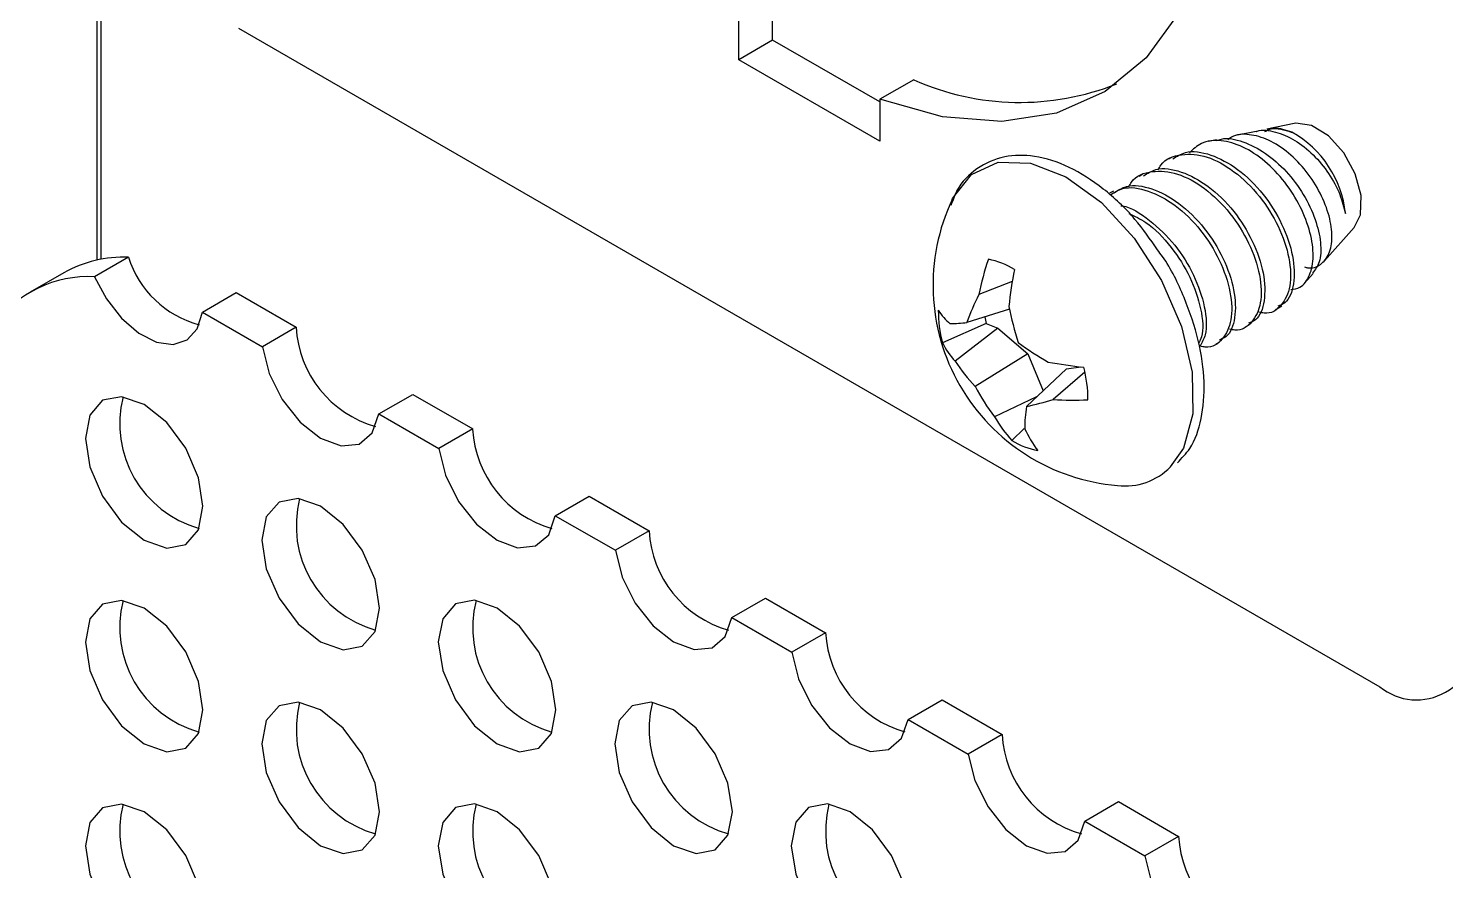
# Model space of a CAD drawing. Extents: x 0 to 11.8, y -8.7 to 0.
# Drawn here: x 0.984 to 2.049, y -5.344 to -4.711 of the extents above; entities that cross this region are included whole.
import ezdxf

# ---------------------------------------------------------------- set-up
doc = ezdxf.new("R2010")
doc.units = 0
doc.header["$LTSCALE"] = 0.5
doc.header["$MEASUREMENT"] = 0
for name, color, linetype in [('Brackets', 181, 'CONTINUOUS'), ('End Cap', 92, 'CONTINUOUS'), ('Hardware', 242, 'CONTINUOUS')]:
    doc.layers.add(name, color=color, linetype=linetype)

msp = doc.modelspace()

# ---------------------------------------------------------------- linework, layer by layer
at = {"layer": 'Brackets', "transparency": 16777216}
for p, q in [((1.0592, -4.8832), (1.0338, -4.8979)), ((1.0108, -4.8949), (0.9854, -4.9096)), ((1.1148, -4.9245), (1.1402, -4.9099)), ((1.1402, -4.9099), (1.1853, -4.9359)), ((1.1148, -4.9245), (1.1599, -4.9506)), ((1.1853, -4.9359), (1.1599, -4.9506)), ((1.2474, -5.0011), (1.2728, -4.9864)), ((1.2728, -4.9864), (1.3179, -5.0124)), ((1.2474, -5.0011), (1.2925, -5.0271)), ((1.3179, -5.0124), (1.2925, -5.0271)), ((1.3799, -5.0776), (1.4053, -5.0629)), ((1.4053, -5.0629), (1.4505, -5.089)), ((1.3799, -5.0776), (1.4251, -5.1036)), ((1.4505, -5.089), (1.4251, -5.1036)), ((1.5125, -5.1541), (1.5379, -5.1395)), ((1.5379, -5.1395), (1.583, -5.1655)), ((1.5125, -5.1541), (1.5577, -5.1802)), ((1.583, -5.1655), (1.5577, -5.1802)), ((1.6451, -5.2307), (1.6705, -5.216)), ((1.6705, -5.216), (1.7156, -5.2421)), ((1.6451, -5.2307), (1.6902, -5.2567)), ((1.7156, -5.2421), (1.6902, -5.2567)), ((1.7777, -5.3072), (1.8031, -5.2925)), ((1.8031, -5.2925), (1.8482, -5.3186)), ((1.7777, -5.3072), (1.8228, -5.3333)), ((1.8482, -5.3186), (1.8228, -5.3333))]:
    msp.add_line(p, q, dxfattribs=at)
at = {"layer": 'Brackets', "transparency": 16777216, "flags": 128}
for points in [[(1.0338, -4.8979), (1.0427, -4.9146), (1.0541, -4.9292), (1.067, -4.9404), (1.0804, -4.9471), (1.0928, -4.9489), (1.1033, -4.9454), (1.1109, -4.937), (1.1148, -4.9245)], [(1.1599, -4.9506), (1.1649, -4.9706), (1.1747, -4.9903), (1.1882, -5.0073), (1.2036, -5.0194), (1.2191, -5.0251), (1.2325, -5.0237), (1.2424, -5.0153), (1.2474, -5.0011)], [(1.0711, -4.9939), (1.0541, -4.9881), (1.0398, -4.9908), (1.0302, -5.0019), (1.0269, -5.0195), (1.0302, -5.0409), (1.0398, -5.063), (1.0541, -5.0824), (1.0711, -5.096), (1.088, -5.1019), (1.1023, -5.0991), (1.1119, -5.0881), (1.1152, -5.0705), (1.1119, -5.049), (1.1023, -5.0269), (1.088, -5.0076), (1.0711, -4.9939)], [(1.2925, -5.0271), (1.2975, -5.0471), (1.3073, -5.0669), (1.3208, -5.0839), (1.3362, -5.096), (1.3516, -5.1017), (1.3651, -5.1002), (1.375, -5.0919), (1.3799, -5.0776)], [(1.2036, -5.0705), (1.1867, -5.0646), (1.1724, -5.0674), (1.1628, -5.0784), (1.1594, -5.096), (1.1628, -5.1175), (1.1724, -5.1396), (1.1867, -5.1589), (1.2036, -5.1725), (1.2205, -5.1784), (1.2349, -5.1756), (1.2445, -5.1646), (1.2478, -5.147), (1.2445, -5.1256), (1.2349, -5.1035), (1.2205, -5.0841), (1.2036, -5.0705)], [(1.4251, -5.1036), (1.4301, -5.1237), (1.4399, -5.1434), (1.4534, -5.1604), (1.4688, -5.1725), (1.4842, -5.1782), (1.4977, -5.1768), (1.5075, -5.1684), (1.5125, -5.1541)], [(1.0711, -5.147), (1.0541, -5.1412), (1.0398, -5.144), (1.0302, -5.155), (1.0269, -5.1726), (1.0302, -5.194), (1.0398, -5.2161), (1.0541, -5.2355), (1.0711, -5.2491), (1.088, -5.255), (1.1023, -5.2522), (1.1119, -5.2412), (1.1152, -5.2236), (1.1119, -5.2021), (1.1023, -5.18), (1.088, -5.1607), (1.0711, -5.147)], [(1.3362, -5.147), (1.3193, -5.1411), (1.305, -5.1439), (1.2954, -5.155), (1.292, -5.1725), (1.2954, -5.194), (1.305, -5.2161), (1.3193, -5.2354), (1.3362, -5.2491), (1.3531, -5.255), (1.3675, -5.2522), (1.377, -5.2412), (1.3804, -5.2236), (1.377, -5.2021), (1.3675, -5.18), (1.3531, -5.1607), (1.3362, -5.147)], [(1.5577, -5.1802), (1.5626, -5.2002), (1.5725, -5.22), (1.586, -5.237), (1.6014, -5.2491), (1.6168, -5.2548), (1.6303, -5.2533), (1.6401, -5.2449), (1.6451, -5.2307)], [(1.2036, -5.2236), (1.1867, -5.2177), (1.1724, -5.2205), (1.1628, -5.2315), (1.1594, -5.2491), (1.1628, -5.2706), (1.1724, -5.2927), (1.1867, -5.312), (1.2036, -5.3256), (1.2205, -5.3315), (1.2349, -5.3287), (1.2445, -5.3177), (1.2478, -5.3001), (1.2445, -5.2787), (1.2349, -5.2566), (1.2205, -5.2372), (1.2036, -5.2236)], [(1.4688, -5.2236), (1.4519, -5.2177), (1.4376, -5.2205), (1.428, -5.2315), (1.4246, -5.2491), (1.428, -5.2705), (1.4376, -5.2926), (1.4519, -5.312), (1.4688, -5.3256), (1.4857, -5.3315), (1.5001, -5.3287), (1.5096, -5.3177), (1.513, -5.3001), (1.5096, -5.2786), (1.5001, -5.2565), (1.4857, -5.2372), (1.4688, -5.2236)], [(1.6902, -5.2567), (1.6952, -5.2767), (1.7051, -5.2965), (1.7185, -5.3135), (1.734, -5.3256), (1.7494, -5.3313), (1.7629, -5.3299), (1.7727, -5.3215), (1.7777, -5.3072)], [(1.0711, -5.3001), (1.0541, -5.2943), (1.0398, -5.2971), (1.0302, -5.3081), (1.0269, -5.3257), (1.0302, -5.3471), (1.0398, -5.3692), (1.0541, -5.3886), (1.0711, -5.4022), (1.088, -5.4081), (1.1023, -5.4053), (1.1119, -5.3943), (1.1152, -5.3767), (1.1119, -5.3552), (1.1023, -5.3331), (1.088, -5.3138), (1.0711, -5.3001)], [(1.3362, -5.3001), (1.3193, -5.2942), (1.305, -5.297), (1.2954, -5.3081), (1.292, -5.3256), (1.2954, -5.3471), (1.305, -5.3692), (1.3193, -5.3885), (1.3362, -5.4022), (1.3531, -5.4081), (1.3675, -5.4053), (1.377, -5.3943), (1.3804, -5.3767), (1.377, -5.3552), (1.3675, -5.3331), (1.3531, -5.3138), (1.3362, -5.3001)], [(1.6014, -5.3001), (1.5845, -5.2942), (1.5701, -5.297), (1.5606, -5.308), (1.5572, -5.3256), (1.5606, -5.3471), (1.5701, -5.3692), (1.5845, -5.3885), (1.6014, -5.4022), (1.6183, -5.408), (1.6326, -5.4053), (1.6422, -5.3942), (1.6456, -5.3766), (1.6422, -5.3552), (1.6326, -5.3331), (1.6183, -5.3137), (1.6014, -5.3001)], [(1.8228, -5.3333), (1.8278, -5.3533), (1.8377, -5.373), (1.8511, -5.39), (1.8665, -5.4021), (1.882, -5.4078), (1.8954, -5.4064), (1.9053, -5.398), (1.9103, -5.3837)]]:
    msp.add_lwpolyline(points, dxfattribs=at)
at = {"layer": 'Brackets', "transparency": 16777216}
for centre, radius, start, end in [((1.0557, -4.975), 0.0918, 87.7947, 119.3116), ((1.1321, -4.8601), 0.0765, 197.5856, 254.9744), ((1.0295, -4.9857), 0.0879, 87.1976, 144.1777), ((1.2674, -4.9314), 0.0823, 183.1178, 254.0875), ((1.1343, -5.0085), 0.0816, 165.6081, 254.3865), ((1.4, -5.008), 0.0823, 183.1178, 254.0875), ((1.2669, -5.085), 0.0816, 165.6081, 254.3865), ((1.5326, -5.0845), 0.0823, 183.1178, 254.0875), ((1.1343, -5.1616), 0.0816, 165.6081, 254.3865), ((1.3994, -5.1616), 0.0816, 165.6081, 254.3865), ((1.6652, -5.161), 0.0823, 183.1178, 254.0875), ((1.2669, -5.2381), 0.0816, 165.6081, 254.3865), ((1.532, -5.2381), 0.0816, 165.6081, 254.3865), ((1.7978, -5.2376), 0.0823, 183.1178, 254.0875), ((1.1343, -5.3147), 0.0816, 165.6081, 254.3865), ((1.3994, -5.3147), 0.0816, 165.6081, 254.3865), ((1.6646, -5.3146), 0.0816, 165.6081, 254.3865), ((1.9304, -5.3141), 0.0823, 183.1178, 254.0875)]:
    msp.add_arc(centre, radius, start, end, dxfattribs=at)
at = {"layer": 'End Cap', "transparency": 16777216}
for p, q in [((1.0355, -4.2772), (1.0355, -4.8854)), ((1.0384, -4.2791), (1.0384, -4.8848))]:
    msp.add_line(p, q, dxfattribs=at)
at = {"layer": 'Hardware', "transparency": 16777216}
for p, q in [((1.5432, -4.7201), (1.5432, -4.6887)), ((1.5177, -4.7348), (1.5177, -4.7034)), ((1.142, -4.7112), (1.9994, -5.2062)), ((1.5432, -4.7201), (1.5177, -4.7348)), ((1.6238, -4.7666), (1.5432, -4.7201)), ((1.6238, -4.796), (1.5177, -4.7348)), ((1.6492, -4.7499), (1.6238, -4.7646)), ((1.6238, -4.7646), (1.6238, -4.796)), ((1.9064, -4.7887), (1.8926, -4.7916)), ((1.935, -4.7827), (1.9146, -4.787)), ((1.8766, -4.795), (1.8706, -4.7962)), ((1.8434, -4.8081), (1.8406, -4.8097)), ((1.8213, -4.8209), (1.8185, -4.8225)), ((1.7992, -4.8336), (1.7964, -4.8352)), ((1.9579, -4.8859), (1.9802, -4.861)), ((1.9429, -4.9027), (1.9493, -4.8955)), ((1.7232, -4.9015), (1.6981, -4.9114)), ((1.7211, -4.9224), (1.6892, -4.9323)), ((1.9207, -4.9228), (1.9259, -4.9198)), ((1.7036, -4.9331), (1.6709, -4.9476)), ((1.7123, -4.9365), (1.6803, -4.9614)), ((1.7036, -4.9331), (1.7123, -4.9365)), ((1.7123, -4.9365), (1.7349, -4.9558)), ((1.8986, -4.9356), (1.9013, -4.934)), ((1.8765, -4.9484), (1.8792, -4.9468)), ((1.7349, -4.9558), (1.6954, -4.9804)), ((1.7349, -4.9558), (1.7464, -4.9838)), ((1.764, -4.9672), (1.7339, -4.9955)), ((1.7778, -4.9696), (1.7539, -4.9902)), ((1.764, -4.9672), (1.7748, -4.9657)), ((1.7415, -4.9883), (1.7099, -5.0032)), ((1.7323, -5.012), (1.7229, -5.021))]:
    msp.add_line(p, q, dxfattribs=at)
at = {"layer": 'Hardware', "transparency": 16777216, "flags": 128}
for points in [[(1.6133, -4.0528), (1.6608, -4.0922), (1.706, -4.1389), (1.7479, -4.1915), (1.7855, -4.2488), (1.8177, -4.3095), (1.8438, -4.3719), (1.8632, -4.4345), (1.8754, -4.4959), (1.88, -4.5545), (1.8771, -4.6088), (1.8665, -4.6575), (1.8487, -4.6994), (1.8239, -4.7334), (1.793, -4.7588), (1.7565, -4.7749), (1.7155, -4.7813), (1.6709, -4.7778), (1.6238, -4.7646)], [(1.9854, -4.8369), (1.981, -4.8206), (1.9724, -4.8049), (1.9608, -4.7921), (1.9482, -4.7843), (1.9363, -4.7825), (1.935, -4.7827)], [(1.6782, -4.8398), (1.6784, -4.8392), (1.6926, -4.821), (1.7127, -4.8118), (1.737, -4.8125), (1.7635, -4.8229), (1.7902, -4.8422), (1.8149, -4.8689), (1.8355, -4.9008), (1.8505, -4.9353), (1.8585, -4.9696), (1.8589, -5.0009), (1.8518, -5.0267), (1.842, -5.0409)], [(1.9802, -4.861), (1.985, -4.8513), (1.9854, -4.8369)]]:
    msp.add_lwpolyline(points, dxfattribs=at)
at = {"layer": 'Hardware', "transparency": 16777216}
for centre, radius, start, end in [((1.7291, -4.5705), 0.1964, 245.989, 291.7295), ((1.8946, -4.8586), 0.0794, 5.8913, 60.7742), ((1.8147, -4.9043), 0.151, 154.7008, 265.2938), ((1.8791, -4.9464), 0.1843, 160.4746, 169.0462), ((1.6944, -4.9417), 0.0579, 58.1508, 79.0536), ((1.9853, -4.9465), 0.2659, 168.2746, 174.3279), ((1.8338, -4.9815), 0.1527, 152.679, 161.2227), ((1.7046, -4.8994), 0.0439, 212.8046, 230.4782), ((1.7604, -4.9236), 0.0927, 179.7067, 194.9638), ((1.7845, -4.915), 0.0828, 189.1063, 192.6176), ((1.9366, -4.8788), 0.2198, 190.869, 198.1928), ((1.6717, -4.7782), 0.1551, 271.8309, 276.47), ((1.7201, -4.9241), 0.0545, 205.5267, 223.1686), ((1.8619, -4.7655), 0.2261, 233.5871, 240.4153), ((1.7839, -4.8946), 0.1232, 212.8092, 224.1035), ((1.8137, -4.6197), 0.3482, 259.5053, 263.9369), ((1.6874, -4.9899), 0.0927, 359.7067, 14.9638), ((1.831, -4.9101), 0.1527, 207.3799, 217.559), ((1.691, -4.7907), 0.2092, 281.8252, 287.4947), ((1.7681, -4.7832), 0.2075, 266.0792, 273.3077), ((1.7924, -4.9569), 0.0945, 209.3252, 222.7108), ((1.8299, -5.012), 0.0973, 170.2394, 180.0597), ((1.8125, -4.9755), 0.0879, 204.5598, 217.2306), ((1.7535, -4.9718), 0.0579, 238.1508, 259.0536), ((1.808, -5.0075), 0.0477, 263.2253, 315.514), ((2.027, -5.1723), 0.0437, 230.7967, 9.214)]:
    msp.add_arc(centre, radius, start, end, dxfattribs=at)
for points, knots in [([(1.9429, -4.8906), (1.9437, -4.8908), (1.9484, -4.8922), (1.9552, -4.8893), (1.9619, -4.8814), (1.9642, -4.8684), (1.962, -4.8525), (1.9552, -4.8351), (1.9446, -4.8183), (1.931, -4.8043), (1.9158, -4.7944), (1.9011, -4.7904), (1.8903, -4.7908), (1.8861, -4.7943), (1.8853, -4.7951)], [0, 0, 0, 0, 0.017622, 0.110996, 0.204465, 0.297796, 0.392924, 0.488341, 0.583652, 0.680489, 0.777851, 0.87514, 0.973684, 1, 1, 1, 1]), ([(1.9065, -4.7889), (1.9067, -4.7888), (1.9108, -4.7869), (1.921, -4.7886), (1.9355, -4.7946), (1.9497, -4.8058), (1.9614, -4.8201), (1.97, -4.836), (1.9724, -4.8458), (1.9736, -4.8505)], [0, 0, 0, 0, 0.011354, 0.180875, 0.350341, 0.515787, 0.68047, 0.845124, 1, 1, 1, 1]), ([(1.9131, -4.7888), (1.9141, -4.7883), (1.9189, -4.7855), (1.9266, -4.787), (1.9326, -4.7891), (1.9334, -4.7894)], [0, 0, 0, 0, 0.181051, 0.886445, 1, 1, 1, 1]), ([(1.9334, -4.7894), (1.9288, -4.7878), (1.9221, -4.7855), (1.9166, -4.7872), (1.9148, -4.7877)], [0, 0, 0, 0, 0.674984, 1, 1, 1, 1]), ([(1.9325, -4.9076), (1.9349, -4.9072), (1.9411, -4.9062), (1.9473, -4.8973), (1.9502, -4.8829), (1.9477, -4.8648), (1.9403, -4.8452), (1.9284, -4.8264), (1.9133, -4.8105), (1.8964, -4.7994), (1.8799, -4.7947), (1.8655, -4.7962), (1.8591, -4.8022), (1.8563, -4.8049)], [0, 0, 0, 0, 0.058406, 0.151973, 0.245428, 0.340479, 0.435781, 0.530997, 0.627571, 0.724607, 0.821583, 0.919679, 1, 1, 1, 1]), ([(1.8768, -4.7956), (1.878, -4.7952), (1.8837, -4.793), (1.8966, -4.7958), (1.9134, -4.8042), (1.9295, -4.8183), (1.9426, -4.8358), (1.9515, -4.8549), (1.9556, -4.8726), (1.9549, -4.8872), (1.9508, -4.8927), (1.9489, -4.8952)], [0, 0, 0, 0, 0.033343, 0.160136, 0.286867, 0.410427, 0.534126, 0.657772, 0.778466, 0.899071, 1, 1, 1, 1]), ([(1.8324, -4.8777), (1.8269, -4.8698), (1.8148, -4.8523), (1.7918, -4.8309), (1.766, -4.8144), (1.7407, -4.8063), (1.7166, -4.8065), (1.6963, -4.8155), (1.6826, -4.8291), (1.6786, -4.8405), (1.6772, -4.8443)], [0, 0, 0, 0, 0.114881, 0.255418, 0.396897, 0.539616, 0.667261, 0.803403, 0.934219, 1, 1, 1, 1]), ([(1.8329, -4.8175), (1.8335, -4.8163), (1.8371, -4.8095), (1.8501, -4.805), (1.8693, -4.8064), (1.8903, -4.8179), (1.9095, -4.8366), (1.9241, -4.8601), (1.9323, -4.8843), (1.933, -4.9058), (1.926, -4.9203), (1.9169, -4.9267), (1.9099, -4.9248), (1.9085, -4.9245)], [0, 0, 0, 0, 0.0224214, 0.1299836, 0.2347794, 0.3395751, 0.4471373, 0.5504227, 0.6570468, 0.763671, 0.8669563, 0.9745185, 1, 1, 1, 1]), ([(1.844, -4.8093), (1.847, -4.8074), (1.8548, -4.8024), (1.8723, -4.8052), (1.893, -4.8162), (1.9123, -4.835), (1.9268, -4.8585), (1.9351, -4.8829), (1.9356, -4.9037), (1.9308, -4.9171), (1.9246, -4.9194), (1.9228, -4.9201)], [0, 0, 0, 0, 0.075278, 0.199365, 0.323452, 0.450815, 0.573113, 0.699365, 0.825617, 0.947915, 1, 1, 1, 1]), ([(1.8108, -4.8303), (1.8114, -4.8291), (1.815, -4.8222), (1.828, -4.8177), (1.8472, -4.8192), (1.8682, -4.8306), (1.8874, -4.8494), (1.902, -4.8729), (1.9102, -4.8971), (1.9109, -4.9185), (1.9039, -4.933), (1.8948, -4.9394), (1.8878, -4.9376), (1.8864, -4.9373)], [0, 0, 0, 0, 0.022421, 0.129984, 0.234779, 0.339575, 0.447137, 0.550423, 0.657047, 0.763671, 0.866956, 0.974519, 1, 1, 1, 1]), ([(1.8219, -4.822), (1.8249, -4.8202), (1.8327, -4.8152), (1.8502, -4.818), (1.8709, -4.829), (1.8902, -4.8478), (1.9047, -4.8713), (1.913, -4.8956), (1.9135, -4.9164), (1.9087, -4.9299), (1.9025, -4.9322), (1.9007, -4.9328)], [0, 0, 0, 0, 0.075278, 0.199365, 0.323452, 0.450815, 0.573113, 0.699365, 0.825617, 0.947915, 1, 1, 1, 1]), ([(1.7971, -4.8364), (1.8, -4.8345), (1.8078, -4.8295), (1.8254, -4.8323), (1.8461, -4.8433), (1.8653, -4.8621), (1.8799, -4.8856), (1.8881, -4.9098), (1.8888, -4.9313), (1.8818, -4.9458), (1.8727, -4.9522), (1.8657, -4.9504), (1.8643, -4.95)], [0, 0, 0, 0, 0.068097, 0.180347, 0.292598, 0.407811, 0.518443, 0.632652, 0.74686, 0.857493, 0.972706, 1, 1, 1, 1]), ([(1.7998, -4.8348), (1.8028, -4.8329), (1.8106, -4.828), (1.8281, -4.8307), (1.8488, -4.8417), (1.8681, -4.8606), (1.8826, -4.884), (1.8909, -4.9084), (1.8914, -4.9292), (1.8866, -4.9426), (1.8804, -4.9449), (1.8786, -4.9456)], [0, 0, 0, 0, 0.075278, 0.199365, 0.323452, 0.450815, 0.573113, 0.699365, 0.825617, 0.947915, 1, 1, 1, 1]), ([(1.8048, -4.8446), (1.8052, -4.8447), (1.812, -4.8452), (1.8269, -4.8552), (1.8459, -4.8731), (1.8606, -4.8969), (1.8686, -4.9208), (1.87, -4.9402), (1.8658, -4.9474), (1.8643, -4.95)], [0, 0, 0, 0, 0.011556, 0.186988, 0.36705, 0.539953, 0.718446, 0.896938, 1, 1, 1, 1]), ([(1.8109, -4.8504), (1.8151, -4.8524), (1.8264, -4.8577), (1.8432, -4.8751), (1.8578, -4.8984), (1.8657, -4.9223), (1.8674, -4.9401), (1.8641, -4.9463), (1.8633, -4.9478)], [0, 0, 0, 0, 0.125459, 0.33061, 0.527604, 0.730966, 0.934327, 1, 1, 1, 1]), ([(1.8473, -5.0378), (1.8506, -5.0344), (1.8592, -5.0257), (1.8661, -5.0048), (1.8685, -4.9773), (1.8641, -4.9459), (1.853, -4.9137), (1.8419, -4.8902), (1.8336, -4.8793), (1.8324, -4.8777)], [0, 0, 0, 0, 0.104674, 0.269376, 0.440841, 0.616589, 0.792647, 0.968367, 1, 1, 1, 1])]:
    msp.add_open_spline(points, degree=3, knots=knots, dxfattribs=at)

doc.saveas('drawing.dxf')
